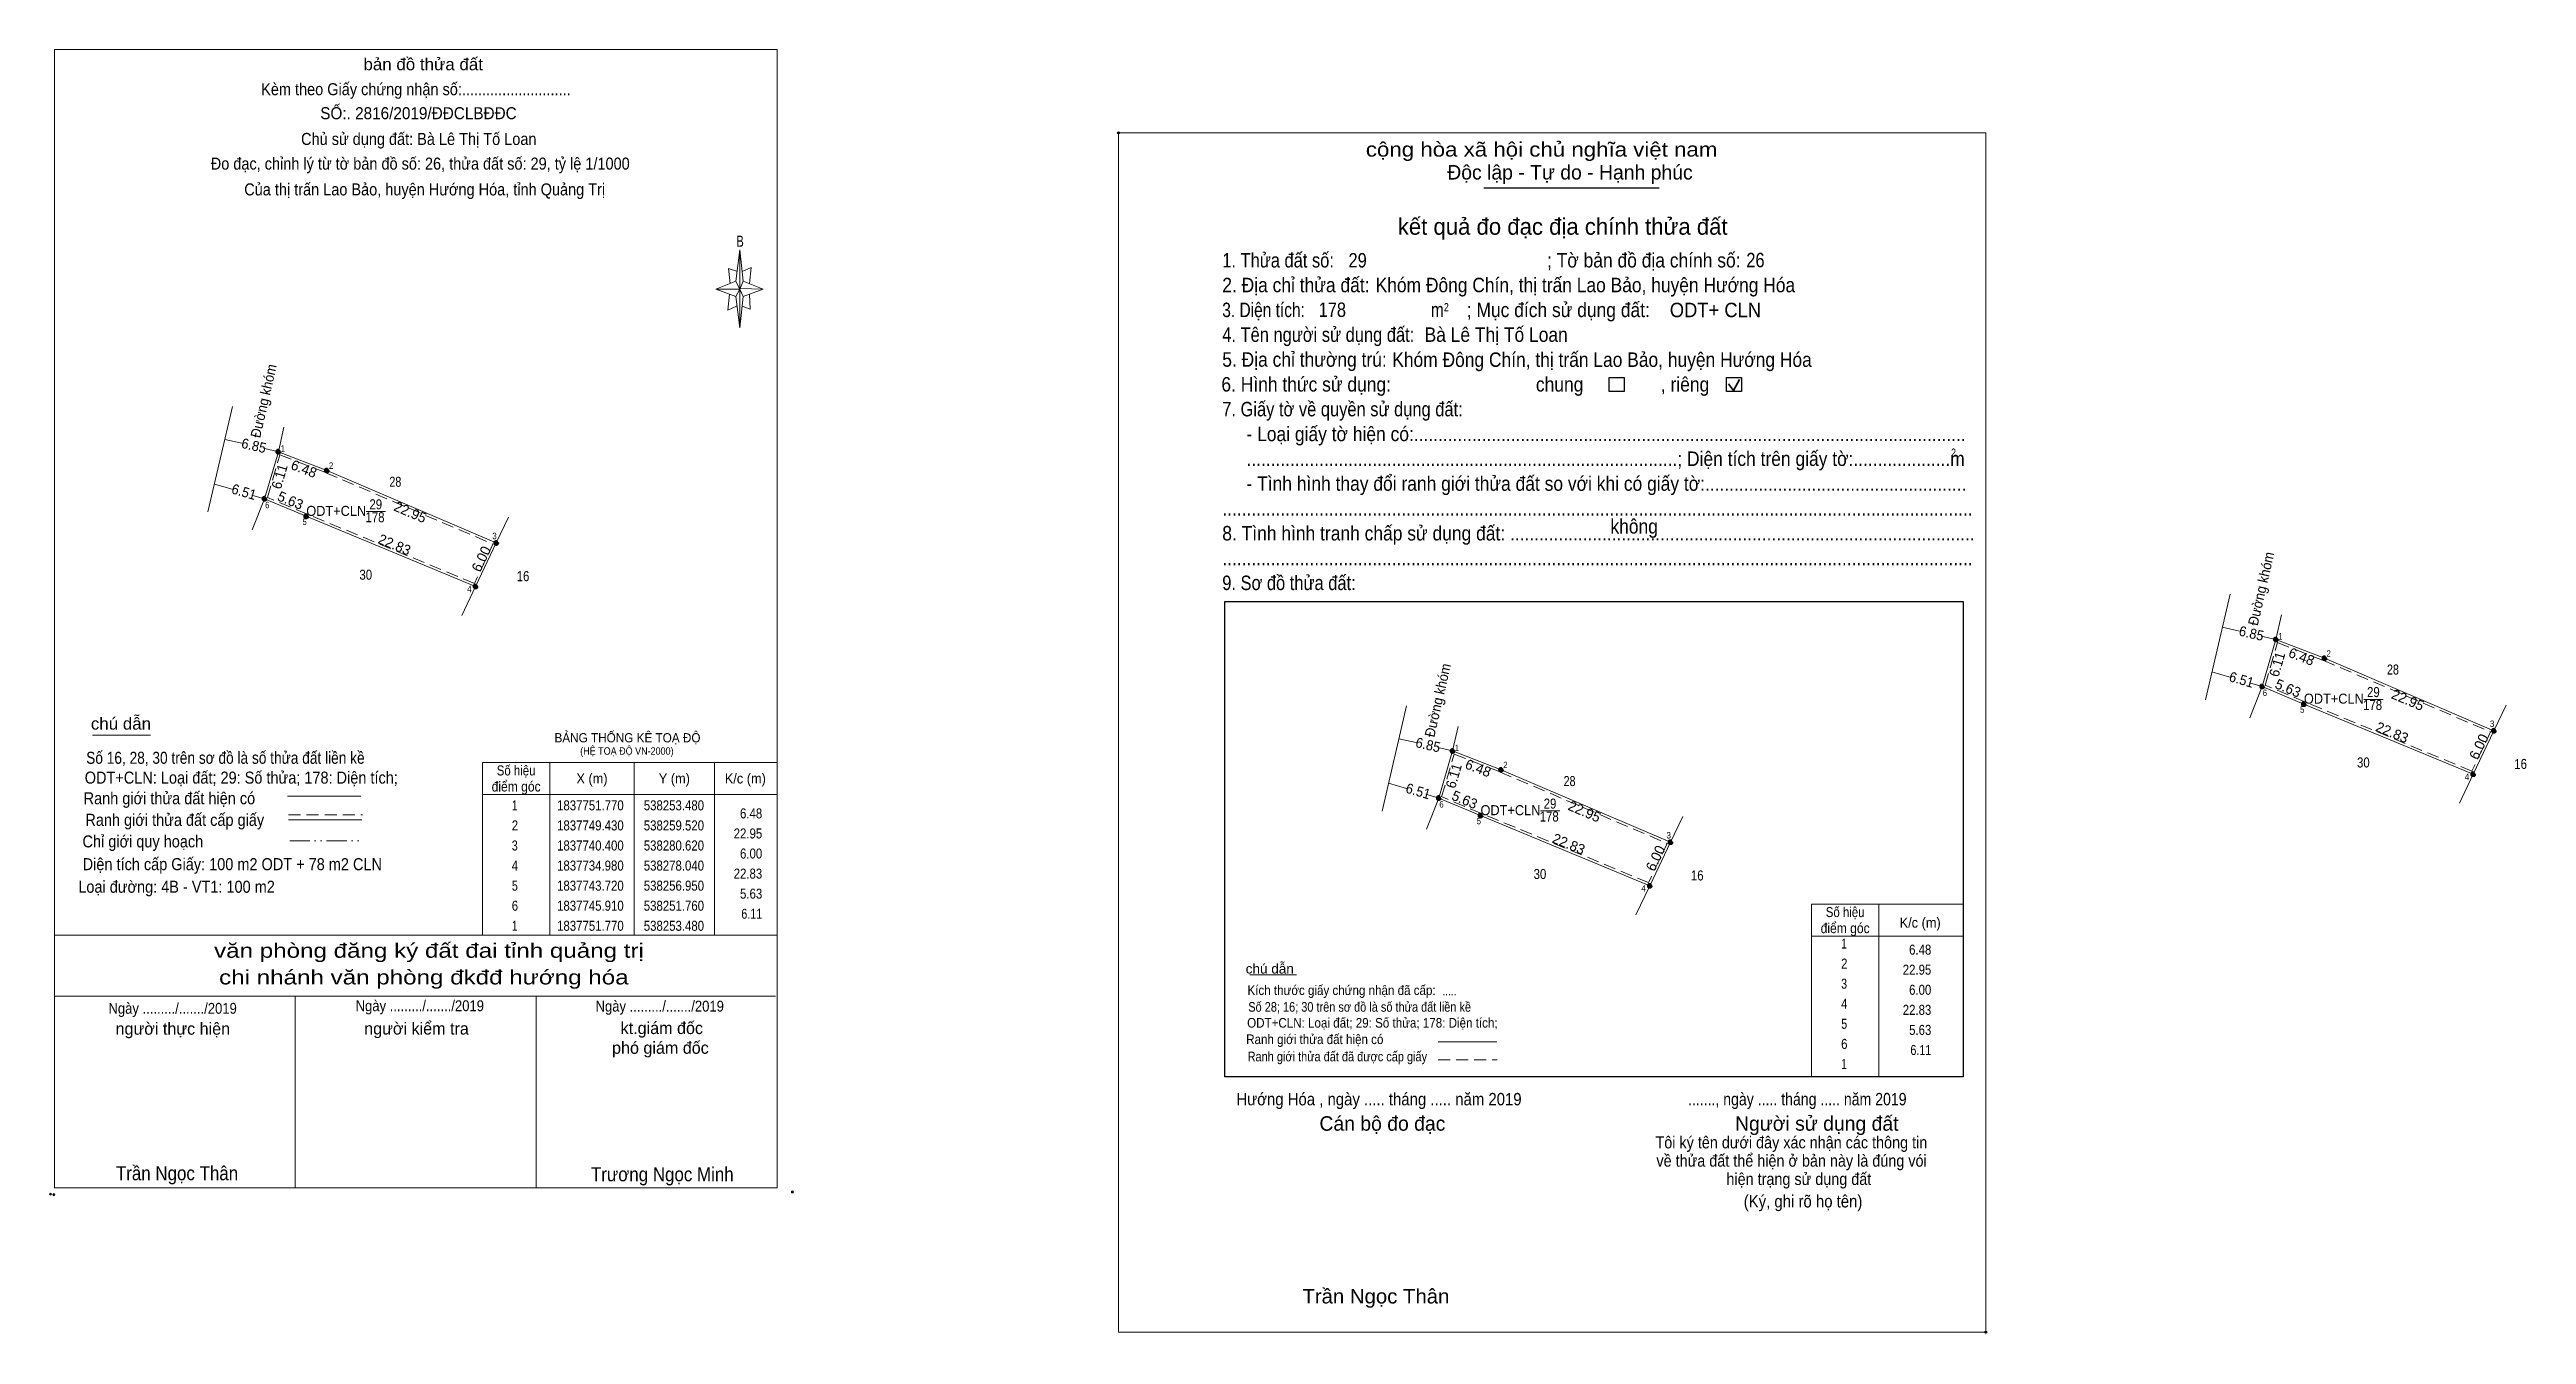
# Model space of a CAD drawing. Header units: metres. Extents: x 537976 to 538285, y 1837665 to 1837825.
import ezdxf
from ezdxf.enums import TextEntityAlignment as Align

# ---------------------------------------------------------------- set-up
doc = ezdxf.new("R2010")
doc.units = ezdxf.units.M
doc.header["$LTSCALE"] = 0.5
doc.header["$PDMODE"] = 32
doc.header["$PDSIZE"] = 0.25
doc.linetypes.add('DASH_DOUBLE_DOT', pattern=[9.2, 5, -1.2, 0.3, -1.2, 0.3, -1.2])
doc.linetypes.add('MEDIUM_DASHED', pattern=[4.5, 3, -1.5])
for name, color, linetype, lineweight in [('1', 7, 'Continuous', 13), ('10', 7, 'Continuous', 13), ('17', 7, 'Continuous', 13), ('2', 7, 'Continuous', 25), ('36', 7, 'Continuous', 13), ('5', 7, 'Continuous', 13), ('6', 7, 'Continuous', 13), ('63', 7, 'Continuous', 13)]:
    doc.layers.add(name, color=color, linetype=linetype, lineweight=lineweight)

msp = doc.modelspace()

# ---------------------------------------------------------------- hatches: boundary and pattern name
at = {"layer": '63'}
for points in [[(538005.01, 1837775.16, 1), (538004.41, 1837775.16, 1)], [(538011.05, 1837772.82, 1), (538010.45, 1837772.82, 1)], [(538003.29, 1837769.3, 1), (538002.69, 1837769.3, 1)], [(538008.48, 1837767.11, 1), (538007.88, 1837767.11, 1)], [(538032.15, 1837763.79, 1), (538031.55, 1837763.79, 1)], [(538029.57, 1837758.37, 1), (538028.97, 1837758.37, 1)], [(538253.78, 1837751.77, 1), (538253.18, 1837751.77, 1)], [(538259.82, 1837749.43, 1), (538259.22, 1837749.43, 1)], [(538252.06, 1837745.91, 1), (538251.46, 1837745.91, 1)], [(538257.25, 1837743.72, 1), (538256.65, 1837743.72, 1)], [(538151.24, 1837737.88, 1), (538150.64, 1837737.88, 1)], [(538280.92, 1837740.4, 1), (538280.32, 1837740.4, 1)], [(538157.28, 1837735.54, 1), (538156.68, 1837735.54, 1)], [(538278.34, 1837734.98, 1), (538277.74, 1837734.98, 1)], [(538149.52, 1837732.02, 1), (538148.92, 1837732.02, 1)], [(538154.71, 1837729.83, 1), (538154.11, 1837729.83, 1)], [(538178.38, 1837726.51, 1), (538177.78, 1837726.51, 1)], [(538175.8, 1837721.09, 1), (538175.2, 1837721.09, 1)]]:
    msp.add_hatch(color=256, dxfattribs=at).paths.add_polyline_path(points)

# ---------------------------------------------------------------- linework, layer by layer
at = {"layer": '1'}
for points in [[(538004.71, 1837775.16), (538010.75, 1837772.82), (538031.85, 1837763.79), (538029.27, 1837758.37), (538008.18, 1837767.11), (538002.99, 1837769.3)], [(538253.48, 1837751.77), (538259.52, 1837749.43), (538280.62, 1837740.4), (538278.04, 1837734.98), (538256.95, 1837743.72), (538251.76, 1837745.91)], [(538150.94, 1837737.88), (538156.98, 1837735.54), (538178.08, 1837726.51), (538175.5, 1837721.09), (538154.41, 1837729.83), (538149.22, 1837732.02)]]:
    msp.add_lwpolyline(points, close=True, dxfattribs=at)
at = {"layer": '1', "linetype": 'MEDIUM_DASHED'}
for points in [[(538004.91, 1837774.76), (538010.64, 1837772.54), (538031.44, 1837763.64), (538029.12, 1837758.76), (538008.3, 1837767.39), (538003.35, 1837769.47)], [(538253.68, 1837751.37), (538259.41, 1837749.15), (538280.21, 1837740.25), (538277.89, 1837735.37), (538257.07, 1837744), (538252.12, 1837746.08)], [(538151.14, 1837737.48), (538156.87, 1837735.26), (538177.67, 1837726.36), (538175.35, 1837721.48), (538154.53, 1837730.11), (538149.58, 1837732.19)]]:
    msp.add_lwpolyline(points, close=True, dxfattribs=at)
at = {"layer": '10'}
for p, q in [((537995.93, 1837767.66), (537998.99, 1837780.79)), ((538244.7, 1837744.27), (538247.76, 1837757.4)), ((538142.16, 1837730.38), (538145.22, 1837743.51))]:
    msp.add_line(p, q, dxfattribs=at)
at = {"layer": '17'}
for p, q in [((537981.56, 1837739.86), (537988.8, 1837739.86)), ((538125.7, 1837709.98), (538131.49, 1837709.98))]:
    msp.add_line(p, q, dxfattribs=at)
at = {"layer": '2'}
for p, q in [((538154.83, 1837808.01), (538176.67, 1837808.01)), ((538122.59, 1837756.5), (538214.53, 1837756.5)), ((538214.53, 1837756.5), (538214.53, 1837697.31))]:
    msp.add_line(p, q, dxfattribs=at)
at = {"layer": '2', "lineweight": 35}
for p, q in [((538185.91, 1837782.8), (538186.66, 1837784.14)), ((538185.3, 1837783.6), (538185.91, 1837782.8))]:
    msp.add_line(p, q, dxfattribs=at)
at = {"layer": '2', "lineweight": 13}
msp.add_lwpolyline([(538109.34, 1837814.86), (538217.35, 1837814.86), (538217.35, 1837665.48), (538109.34, 1837665.48)], close=True, dxfattribs=at)
at = {"layer": '2'}
for points in [[(538170.46, 1837784.39), (538172.32, 1837784.39), (538172.32, 1837782.66), (538170.46, 1837782.66)], [(538185.05, 1837784.39), (538186.91, 1837784.39), (538186.91, 1837782.66), (538185.05, 1837782.66)]]:
    msp.add_lwpolyline(points, close=True, dxfattribs=at)
msp.add_lwpolyline([(538214.53, 1837697.31), (538122.59, 1837697.31), (538122.59, 1837756.5)], dxfattribs=at)
for p in [(538109.34, 1837814.86), (538217.35, 1837665.48)]:
    msp.add_point(p, dxfattribs=at)
at = {"layer": '36'}
for p, q in [((538010.75, 1837772.82), (538031.85, 1837763.79)), ((538002.99, 1837769.3), (538001.45, 1837765.41)), ((538008.18, 1837767.11), (538029.27, 1837758.37)), ((538027.55, 1837754.75), (538029.27, 1837758.37)), ((538259.52, 1837749.43), (538280.62, 1837740.4)), ((538251.76, 1837745.91), (538250.22, 1837742.02)), ((538256.95, 1837743.72), (538278.04, 1837734.98)), ((538156.98, 1837735.54), (538178.08, 1837726.51)), ((538276.32, 1837731.36), (538278.04, 1837734.98)), ((538149.22, 1837732.02), (538147.68, 1837728.13)), ((538154.41, 1837729.83), (538175.5, 1837721.09)), ((538173.78, 1837717.47), (538175.5, 1837721.09))]:
    msp.add_line(p, q, dxfattribs=at)
for points in [[(538005.41, 1837778.21), (538004.71, 1837775.16), (538010.75, 1837772.82)], [(538004.71, 1837775.16), (538002.99, 1837769.3), (538008.18, 1837767.11)], [(538029.27, 1837758.37), (538031.85, 1837763.79), (538033.37, 1837766.99)], [(538254.18, 1837754.82), (538253.48, 1837751.77), (538259.52, 1837749.43)], [(538253.48, 1837751.77), (538251.76, 1837745.91), (538256.95, 1837743.72)], [(538151.64, 1837740.93), (538150.94, 1837737.88), (538156.98, 1837735.54)], [(538278.04, 1837734.98), (538280.62, 1837740.4), (538282.14, 1837743.6)], [(538150.94, 1837737.88), (538149.22, 1837732.02), (538154.41, 1837729.83)], [(538175.5, 1837721.09), (538178.08, 1837726.51), (538179.6, 1837729.71)]]:
    msp.add_lwpolyline(points, dxfattribs=at)
at = {"layer": '5'}
for p, q in [((538061.68, 1837796.39), (538062.18, 1837800.29)), ((538062.58, 1837796.39), (538065.08, 1837795.39)), ((538061.68, 1837794.49), (538059.18, 1837795.39)), ((538062.58, 1837794.49), (538062.18, 1837790.59)), ((538063.38, 1837794.79), (538063.48, 1837792.89)), ((538063.48, 1837792.89), (538062.48, 1837793.29)), ((537976.82, 1837714.95), (538066.82, 1837714.95)), ((537976.82, 1837707.35), (538066.62, 1837707.35)), ((537976.82, 1837707.35), (538066.62, 1837707.35)), ((537976.82, 1837707.35), (538066.62, 1837707.35)), ((538006.82, 1837683.45), (538006.82, 1837707.35)), ((538036.82, 1837683.45), (538036.82, 1837707.35))]:
    msp.add_line(p, q, dxfattribs=at)
for points in [[(537976.82, 1837825.25), (538066.82, 1837825.25), (538066.82, 1837683.45), (537976.82, 1837683.45)], [(538062.18, 1837800.29), (538062.58, 1837796.39), (538062.18, 1837795.39)], [(538062.18, 1837795.39), (538059.18, 1837795.39), (538061.68, 1837796.39), (538062.58, 1837794.49), (538065.08, 1837795.39), (538062.18, 1837795.49)], [(538062.18, 1837795.39), (538062.18, 1837790.59), (538061.68, 1837794.49)]]:
    msp.add_lwpolyline(points, close=True, dxfattribs=at)
for points in [[(538062.18, 1837795.39), (538061.68, 1837796.39), (538059.18, 1837795.39)], [(538061.88, 1837797.59), (538060.78, 1837797.99), (538060.98, 1837796.09)], [(538062.48, 1837797.59), (538063.58, 1837798.09), (538063.38, 1837796.09)], [(538060.88, 1837794.79), (538060.68, 1837792.79), (538061.78, 1837793.29)], [(538062.18, 1837795.39), (538062.58, 1837794.49), (538065.08, 1837795.39)], [(538066.82, 1837683.45), (537976.82, 1837683.45), (537976.82, 1837707.35)]]:
    msp.add_lwpolyline(points, dxfattribs=at)
for p in [(537976.34, 1837682.68), (537976.74, 1837682.61)]:
    msp.add_point(p, dxfattribs=at)
at = {"layer": '6'}
for p, q in [((538005.84, 1837732.23), (538014.98, 1837732.23)), ((538005.98, 1837729.3), (538015.12, 1837729.3)), ((538149.14, 1837701.66), (538156.46, 1837701.66))]:
    msp.add_line(p, q, dxfattribs=at)
at = {"layer": '6', "linetype": 'MEDIUM_DASHED'}
for p, q in [((538005.98, 1837729.92), (538015.18, 1837729.92)), ((538149.14, 1837699.41), (538156.5, 1837699.41))]:
    msp.add_line(p, q, dxfattribs=at)
at = {"layer": '6'}
msp.add_point((538068.72, 1837682.95), dxfattribs=at)
at = {"layer": '63'}
for p, q in [((537998.03, 1837776.69), (538000.18, 1837776.2)), ((538002.87, 1837775.58), (538004.71, 1837775.16)), ((537996.74, 1837771.13), (537998.97, 1837770.48)), ((538001.4, 1837769.76), (538002.99, 1837769.3)), ((538015.65, 1837767.69), (538018.05, 1837767.69)), ((538246.8, 1837753.3), (538248.95, 1837752.81)), ((538251.64, 1837752.19), (538253.48, 1837751.77)), ((538245.51, 1837747.74), (538247.74, 1837747.09)), ((538250.17, 1837746.37), (538251.76, 1837745.91)), ((538264.42, 1837744.3), (538266.82, 1837744.3)), ((538144.26, 1837739.41), (538146.41, 1837738.92)), ((538149.1, 1837738.3), (538150.94, 1837737.88)), ((538038.52, 1837736.45), (538038.52, 1837714.95)), ((538049.02, 1837736.45), (538049.02, 1837714.95)), ((538059.02, 1837736.45), (538059.02, 1837714.95)), ((538030.12, 1837732.45), (538066.82, 1837732.45)), ((538142.97, 1837733.85), (538145.2, 1837733.2)), ((538147.63, 1837732.48), (538149.22, 1837732.02)), ((538161.88, 1837730.41), (538164.28, 1837730.41)), ((538204.03, 1837718.81), (538204.03, 1837697.31)), ((538214.53, 1837718.81), (538214.53, 1837697.31)), ((538195.63, 1837714.81), (538214.53, 1837714.81))]:
    msp.add_line(p, q, dxfattribs=at)
at = {"layer": '63', "linetype": 'DASH_DOUBLE_DOT'}
msp.add_line((538006.12, 1837726.67), (538015.32, 1837726.67), dxfattribs=at)
at = {"layer": '63'}
msp.add_lwpolyline([(538030.12, 1837736.45), (538066.82, 1837736.45), (538066.82, 1837714.95), (538030.12, 1837714.95)], close=True, dxfattribs=at)
msp.add_lwpolyline([(538214.53, 1837697.31), (538195.63, 1837697.31), (538195.63, 1837718.81), (538214.53, 1837718.81)], dxfattribs=at)
at = {"layer": '63', "linetype": 'MEDIUM_DASHED'}
for centre in [(538004.71, 1837775.16), (538010.75, 1837772.82), (538002.99, 1837769.3), (538008.18, 1837767.11), (538031.85, 1837763.79), (538029.27, 1837758.37), (538253.48, 1837751.77), (538259.52, 1837749.43), (538251.76, 1837745.91), (538256.95, 1837743.72), (538150.94, 1837737.88), (538280.62, 1837740.4), (538156.98, 1837735.54), (538278.04, 1837734.98), (538149.22, 1837732.02), (538154.41, 1837729.83), (538178.08, 1837726.51), (538175.5, 1837721.09)]:
    msp.add_circle(centre, 0.3, dxfattribs=at)

# ---------------------------------------------------------------- texts
at = {"layer": '1'}
for s, width, p in [('29', 0.85, (538016.845, 1837767.98)), ('ODT+CLN', 0.95, (538011.92, 1837767.16)), ('178', 0.85, (538016.745, 1837766.37)), ('ODT+CLN', 0.95, (538260.69, 1837743.77)), ('178', 0.85, (538265.515, 1837742.98)), ('29', 0.85, (538265.615, 1837744.59)), ('29', 0.85, (538163.075, 1837730.7)), ('ODT+CLN', 0.95, (538158.15, 1837729.88)), ('178', 0.85, (538162.975, 1837729.09))]:
    msp.add_text(s, height=1.25, dxfattribs=dict(at, width=width)).set_placement(p, align=Align.CENTER)
for s, height, width, p in [('BẢNG THỐNG KÊ TOẠ ĐỘ ', 1.15, 0.95, (538039.1, 1837738.95)), ('(HỆ TOẠ ĐỘ VN-2000)', 0.93, 0.9, (538042.3, 1837737.41))]:
    msp.add_text(s, height=height, dxfattribs=dict(at, width=width)).set_placement(p)
at = {"layer": '2'}
for s, height, width, p in [('cộng hòa xã hội chủ nghĩa việt nam', 1.803, 1.15, (538140.14, 1837811.91)), ('1. Thửa đất số:', 1.803, 0.85, (538122.26, 1837798.1)), ('29', 1.8, 0.85, (538137.98, 1837798.1)), ('; Tờ bản đồ địa chính số:', 1.803, 0.9, (538162.7, 1837798.1)), ('26', 1.8, 0.85, (538187.52, 1837798.13)), ('2. Địa chỉ thửa đất:', 1.803, 0.9, (538122.26, 1837795.02)), ('Khóm Đông Chín, thị trấn Lao Bảo, huyện Hướng Hóa', 1.8, 0.9, (538141.36, 1837795.02)), ('3. Diện tích:', 1.803, 0.8, (538122.26, 1837791.92)), ('178', 1.8, 0.85, (538134.26, 1837791.94)), ('m', 1.803, 0.8, (538148.24, 1837791.92)), ('2', 1.03, 0.8, (538149.86, 1837792.64)), ('; Mục đích sử dụng đất:', 1.803, 0.9, (538152.71, 1837791.92)), ('ODT+ CLN', 1.8, 0.95, (538177.99, 1837791.91)), ('4. Tên người sử dụng đất:', 1.803, 0.85, (538122.26, 1837788.84)), ('Bà Lê Thị Tố Loan', 1.8, 0.9, (538147.46, 1837788.84)), ('5. Địa chỉ thường trú:', 1.803, 0.9, (538122.26, 1837785.74)), ('Khóm Đông Chín, thị trấn Lao Bảo, huyện Hướng Hóa', 1.8, 0.9, (538143.43, 1837785.72)), ('6. Hình thức sử dụng:', 1.803, 0.9, (538122.15, 1837782.65)), ('chung                , riêng', 1.803, 0.9, (538161.32, 1837782.65)), ('7. Giấy tờ về quyền sử dụng đất:', 1.803, 0.85, (538122.26, 1837779.56)), ('     - Loại giấy tờ hiện có:..................................................................................................................', 1.803, 0.9, (538122.26, 1837776.47)), ('     .........................................................................................; Diện tích trên giấy tờ:....................m', 1.803, 0.9, (538122.26, 1837773.38)), ('2', 1.03, 0.8, (538213.02, 1837774.52)), ('     - Tình hình thay đổi ranh giới thửa đất so với khi có giấy tờ:......................................................', 1.803, 0.9, (538122.26, 1837770.29)), ('8. Tình hình tranh chấp sử dụng đất: ................................................................................................', 1.803, 0.9, (538122.26, 1837764.1)), ('...........................................................................................................................................................', 1.803, 0.9, (538122.26, 1837767.2)), ('không', 1.803, 0.9, (538170.6, 1837764.96)), ('9. Sơ đồ thửa đất:', 1.803, 0.85, (538122.26, 1837757.92)), ('...........................................................................................................................................................', 1.803, 0.9, (538122.26, 1837761.02)), ('Hướng Hóa , ngày ..... tháng ..... năm 2019', 1.544, 0.9, (538124.02, 1837693.74)), ('......., ngày ..... tháng ..... năm 2019', 1.544, 0.85, (538180.26, 1837693.74)), ('(Ký, ghi rõ họ tên)', 1.545, 0.9, (538187.2, 1837681.02)), ('Trần Ngọc Thân', 1.804, 1.05, (538132.24, 1837669.06))]:
    msp.add_text(s, height=height, dxfattribs=dict(at, width=width)).set_placement(p)
for s, p in [('Độc lập - Tự do - Hạnh phúc', (538150.28, 1837809.06)), ('Cán bộ đo đạc', (538134.36, 1837690.58)), ('Người sử dụng đất', (538186.12, 1837690.58))]:
    msp.add_text(s, height=1.803, dxfattribs=at).set_placement(p)
for s, height, p in [('kết quả đo đạc địa chính thửa đất', 2.061, (538164.655, 1837802.18)), ('.', 0.5152, (538217.3349, 1837665.2))]:
    msp.add_text(s, height=height, dxfattribs=at).set_placement(p, align=Align.CENTER)
for s, height, width, p in [('.....', 1, 0.95, (538150.545, 1837707.46)), ('Tôi ký tên dưới đây xác nhận các thông tin', 1.489, 0.9, (538193.135, 1837688.38)), ('về thửa đất thể hiện ở bản này là đúng vói', 1.489, 0.9, (538193.16, 1837686.1)), ('hiện trạng sử dụng đất', 1.489, 0.9, (538194.065, 1837683.82))]:
    msp.add_text(s, height=height, dxfattribs=dict(at, width=width)).set_placement(p, align=Align.CENTER)
at = {"layer": '5'}
for s, height, width, p in [('bản đồ thửa đất', 1.5, 1.05, (538022.75, 1837822.67)), ('Kèm theo Giấy chứng nhận số:...........................', 1.5, 0.9, (538021.84, 1837819.56)), ('SỐ:. 2816/2019/ĐĐCLBĐĐC', 1.5, 0.95, (538022.16, 1837816.57)), ('Chủ sử dụng đất: Bà Lê Thị Tố Loan', 1.5, 0.9, (538022.2, 1837813.36)), ('Đo đạc, chỉnh lý từ tờ bản đồ số: 26, thửa đất số: 29, tỷ lệ 1/1000 ', 1.5, 0.9, (538022.63, 1837810.29)), ('Của thị trấn Lao Bảo, huyện Hướng Hóa, tỉnh Quảng Trị', 1.5, 0.9, (538022.935, 1837807.08)), ('B', 1.378, 0.75, (538062.215, 1837800.69)), ('văn phòng đăng ký đất đai tỉnh quảng trị', 1.8, 1.25, (538023.47, 1837712.12)), ('chi nhánh văn phòng đkđđ hướng hóa', 1.8, 1.25, (538022.83, 1837708.8)), ('Ngày ........./......./2019', 1.35, 0.9, (537991.545, 1837705.15)), ('Ngày ........./......./2019', 1.35, 0.9, (538022.325, 1837705.47)), ('Ngày ........./......./2019', 1.35, 0.9, (538052.205, 1837705.42)), ('Trần Ngọc Thân', 1.75, 0.9, (537992.09, 1837684.41)), ('Trương Ngọc Minh', 1.75, 0.9, (538052.525, 1837684.28))]:
    msp.add_text(s, height=height, dxfattribs=dict(at, width=width)).set_placement(p, align=Align.CENTER)
for s, p in [('người thực hiện', (537991.57, 1837702.54)), ('người kiểm tra', (538021.915, 1837702.56)), ('kt.giám đốc', (538052.465, 1837702.62)), ('phó giám đốc', (538052.29, 1837700.16))]:
    msp.add_text(s, height=1.5, dxfattribs=at).set_placement(p, align=Align.CENTER)
at = {"layer": '6'}
for s, height, width, p in [('chú dẫn', 1.5, 1.05, (537981.36, 1837740.54)), ('Số 16, 28, 30 trên sơ đồ là số thửa đất liền kề', 1.5, 0.85, (537980.78, 1837736.28)), ('ODT+CLN: Loại đất; 29: Số thửa; 178: Diện tích;', 1.5, 0.9, (537980.6, 1837733.81)), ('Ranh giới thửa đất hiện có ', 1.5, 0.9, (537980.46, 1837731.24)), ('Ranh giới thửa đất cấp giấy', 1.5, 0.9, (537980.68, 1837728.55)), ('Chỉ giới quy hoạch', 1.5, 0.9, (537980.32, 1837725.87)), ('Diện tích cấp Giấy: 100 m2 ODT + 78 m2 CLN', 1.5, 0.9, (537980.34, 1837723.03)), ('Loại đường: 4B - VT1: 100 m2', 1.5, 0.9, (537979.8, 1837720.22)), ('chú dẫn', 1.2, 1.05, (538125.18, 1837710.16)), ('Kích thước giấy chứng nhận đã cấp:', 1.2, 0.9, (538125.4, 1837707.48)), ('ODT+CLN: Loại đất; 29: Số thửa; 178: Diện tích;', 1.2, 0.9, (538125.36, 1837703.42)), ('Số 28; 16; 30 trên sơ đồ là số thửa đất liền kề', 1.2, 0.85, (538125.5, 1837705.4)), ('Ranh giới thửa đất hiện có ', 1.2, 0.9, (538125.24, 1837701.37)), ('Ranh giới thửa đất đã được cấp giấy', 1.2, 0.85, (538125.42, 1837699.22))]:
    msp.add_text(s, height=height, dxfattribs=dict(at, width=width)).set_placement(p)
at = {"layer": '63', "width": 0.95}
for s, rotation, p in [('Đường khóm', 77.074, (538003.4781, 1837781.3452)), ('6.85', 347.099, (538001.5205, 1837775.3109)), ('6.11', 73.642, (538005.4568, 1837771.884)), ('6.51', 343.68, (538000.2544, 1837769.5542)), ('Đường khóm', 77.074, (538252.2481, 1837757.9552)), ('6.85', 347.099, (538250.2905, 1837751.9209)), ('Đường khóm', 77.074, (538149.7081, 1837744.0652)), ('6.51', 343.68, (538249.0244, 1837746.1642)), ('6.11', 73.642, (538254.2268, 1837748.494)), ('6.85', 347.099, (538147.7505, 1837738.0309)), ('6.11', 73.642, (538151.6868, 1837734.604)), ('6.51', 343.68, (538146.4844, 1837732.2742))]:
    msp.add_text(s, height=1.25, rotation=rotation, dxfattribs=at).set_placement(p, align=Align.CENTER)
at = {"layer": '63'}
for s, height, width, p in [(' 1', 0.8, 0.9, (538005.53, 1837775.15)), (' 2', 0.8, 0.9, (538011.55, 1837773.02)), (' 6', 0.8, 0.9, (538003.6, 1837768.11)), (' 5', 0.8, 0.9, (538008.25, 1837766.03)), (' 3', 0.8, 0.95, (538031.91, 1837764.26)), (' 4', 0.8, 0.95, (538028.78, 1837757.65)), (' 1', 0.8, 0.9, (538254.3, 1837751.76)), (' 2', 0.8, 0.9, (538260.32, 1837749.63)), (' 6', 0.8, 0.9, (538252.37, 1837744.72)), (' 5', 0.8, 0.9, (538257.02, 1837742.64)), (' 3', 0.8, 0.95, (538280.68, 1837740.87)), (' 1', 0.8, 0.9, (538151.76, 1837737.87)), (' 2', 0.8, 0.9, (538157.78, 1837735.74)), (' 4', 0.8, 0.95, (538277.55, 1837734.26)), (' 6', 0.8, 0.9, (538149.83, 1837730.83)), ('6.48', 1.25, 0.85, (538064.97, 1837729.48)), (' 5', 0.8, 0.9, (538154.48, 1837728.75)), ('22.95', 1.25, 0.85, (538064.97, 1837726.98)), ('6.00', 1.25, 0.85, (538064.97, 1837724.48)), (' 3', 0.8, 0.95, (538178.14, 1837726.98)), ('22.83', 1.25, 0.85, (538064.97, 1837721.98)), ('5.63', 1.25, 0.85, (538064.97, 1837719.48)), (' 4', 0.8, 0.95, (538175.01, 1837720.37)), ('6.11', 1.25, 0.8, (538064.97, 1837716.98)), ('6.48', 1.25, 0.85, (538210.56, 1837712.51)), ('22.95', 1.25, 0.85, (538210.56, 1837710.01)), ('6.00', 1.25, 0.85, (538210.56, 1837707.51)), ('22.83', 1.25, 0.85, (538210.56, 1837705.01)), ('5.63', 1.25, 0.85, (538210.56, 1837702.51)), ('6.11', 1.25, 0.8, (538210.56, 1837700.01))]:
    msp.add_text(s, height=height, dxfattribs=dict(at, width=width)).set_placement(p, align=Align.RIGHT)
for s, rotation, p in [('6.48', 338.823, (538007.6742, 1837772.4434)), ('5.63', 337.122, (538005.977, 1837768.5141)), ('22.95', 336.831, (538020.8891, 1837767.0515)), ('22.83', 337.49, (538018.9407, 1837763.0006)), ('6.00', 64.545, (538030.5413, 1837761.5364)), ('6.48', 338.823, (538256.4442, 1837749.0534)), ('5.63', 337.122, (538254.747, 1837745.1241)), ('22.95', 336.831, (538269.6591, 1837743.6615)), ('22.83', 337.49, (538267.7107, 1837739.6106)), ('6.00', 64.545, (538279.3113, 1837738.1464)), ('6.48', 338.823, (538153.9042, 1837735.1634)), ('5.63', 337.122, (538152.207, 1837731.2341)), ('22.95', 336.831, (538167.1191, 1837729.7715)), ('22.83', 337.49, (538165.1707, 1837725.7206)), ('6.00', 64.545, (538176.7713, 1837724.2564))]:
    msp.add_text(s, height=1.25, rotation=rotation, dxfattribs=at).set_placement(p, align=Align.CENTER)
for s, width, p in [('28', 0.8, (538019.28, 1837770.79)), ('30', 0.85, (538015.595, 1837759.21)), ('16', 0.85, (538035.18, 1837759.03)), ('28', 0.8, (538268.05, 1837747.4)), ('Số hiệu', 0.85, (538034.32, 1837734.83)), ('X (m)', 0.95, (538043.77, 1837733.83)), ('Y (m)', 0.95, (538054.025, 1837733.83)), ('K/c (m)', 0.95, (538062.865, 1837733.83)), ('28', 0.8, (538165.51, 1837733.51)), ('30', 0.85, (538264.365, 1837735.82)), ('16', 0.85, (538283.95, 1837735.64)), ('điểm góc', 0.9, (538034.32, 1837732.83)), (' 1', 0.75, (538033.97, 1837730.48)), ('1837751.770', 0.85, (538043.57, 1837730.48)), ('538253.480', 0.85, (538053.97, 1837730.48)), (' 2', 0.85, (538033.975, 1837727.98)), ('1837749.430', 0.85, (538043.57, 1837727.98)), ('538259.520', 0.85, (538053.97, 1837727.98)), (' 3', 0.8, (538033.965, 1837725.48)), ('1837740.400', 0.85, (538043.57, 1837725.48)), ('538280.620', 0.85, (538053.97, 1837725.48)), (' 4', 0.85, (538033.97, 1837722.98)), ('1837734.980', 0.85, (538043.57, 1837722.98)), ('538278.040', 0.85, (538053.97, 1837722.98)), ('30', 0.85, (538161.825, 1837721.93)), ('16', 0.85, (538181.41, 1837721.75)), (' 5', 0.8, (538033.975, 1837720.48)), ('1837743.720', 0.85, (538043.57, 1837720.48)), ('538256.950', 0.85, (538053.97, 1837720.48)), (' 6', 0.85, (538033.975, 1837717.98)), (' 1', 0.75, (538033.97, 1837715.48)), ('1837745.910', 0.85, (538043.57, 1837717.98)), ('1837751.770', 0.85, (538043.57, 1837715.48)), ('538251.760', 0.85, (538053.97, 1837717.98)), ('538253.480', 0.85, (538053.97, 1837715.48)), ('điểm góc', 0.9, (538199.83, 1837715.19)), ('Số hiệu', 0.85, (538199.83, 1837717.19)), ('K/c (m)', 0.95, (538209.175, 1837715.87)), (' 1', 0.75, (538199.52, 1837713.27)), (' 2', 0.85, (538199.525, 1837710.77)), (' 4', 0.85, (538199.52, 1837705.77)), (' 3', 0.8, (538199.515, 1837708.27)), (' 5', 0.8, (538199.525, 1837703.27)), (' 6', 0.85, (538199.525, 1837700.77)), (' 1', 0.75, (538199.52, 1837698.27))]:
    msp.add_text(s, height=1.25, dxfattribs=dict(at, width=width)).set_placement(p, align=Align.CENTER)

doc.saveas('drawing.dxf')
